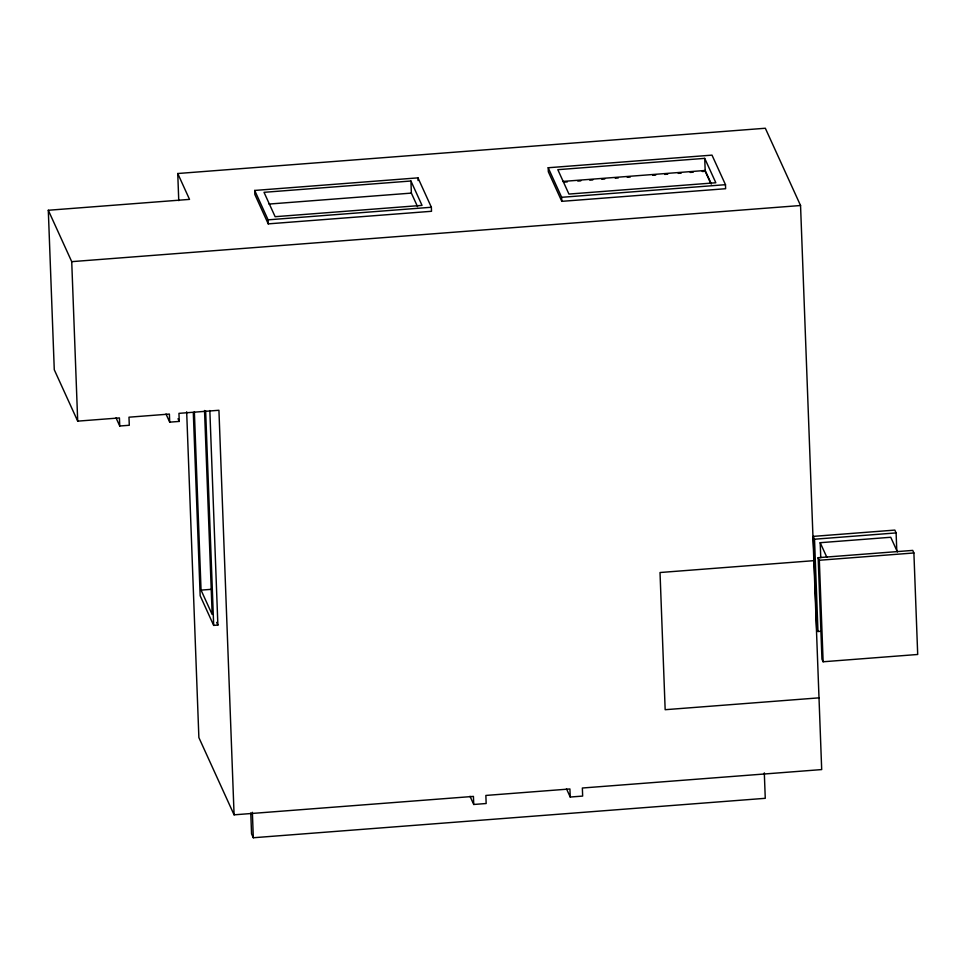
<?xml version="1.0" encoding="UTF-8"?>
<svg xmlns="http://www.w3.org/2000/svg" width="966" height="966" viewBox="0 0 966 966"><rect width="100%" height="100%" fill="white"/><g stroke="black" fill="none" stroke-linecap="round" stroke-linejoin="round"><path stroke-width="1.45" d="M178.758 200.662L177.744 173.518L765.338 128.249L800.548 205.516L821.692 769.576L582.353 788.014L582.655 796.081L570.23 797.035L566.487 788.836M548.181 167.746L712.002 155.128L725.478 184.687L725.623 188.72L561.801 201.339L548.338 171.791L548.181 167.746L561.657 197.306L561.801 201.339M254.686 190.447L417.976 177.865L431.367 207.255L431.512 211.288L268.234 223.871L254.843 194.48L254.686 190.447L268.089 219.837L268.234 223.871M410.924 181.004L264.02 192.319L275.141 216.698L422.033 205.384L410.924 181.004L411.371 193.103L417.554 206.652M704.721 158.364L557.817 169.678L568.938 194.069L715.83 182.755L704.721 158.364L705.204 171.284L710.759 183.468M570.23 797.035L569.916 788.968L485.862 795.441L486.164 803.519L473.738 804.473L473.437 796.407L234.086 814.833L218.932 410.272L178.951 413.351L179.253 421.418L169.702 422.154L169.4 414.076L128.985 417.191L129.287 425.269L119.736 426.006L119.434 417.928L77.703 421.14L54.277 369.749L48.3 210.262L189.529 199.382L177.744 173.518M268.971 204.067L411.371 193.103M562.767 181.439L705.18 170.475L711.35 184.023M564.301 182.127L567.296 181.898M577.789 181.089L580.795 180.859M589.779 180.171L592.786 179.942M601.782 179.241L604.776 179.012M615.27 178.203L618.264 177.973M627.26 177.285L630.255 177.056M652.738 175.317L655.745 175.088M664.729 174.399L667.735 174.17M678.229 173.361L681.223 173.131M690.219 172.431L693.214 172.202M702.21 171.513L705.204 171.284M268.089 219.837L431.367 207.255M561.657 197.306L725.478 184.687M48.3 210.262L71.725 261.653L800.548 205.516M896.11 532.918L894.83 530.092L813.227 536.384L814.519 539.209L896.11 532.918L896.786 550.777M194.359 411.601L201.049 590.117L212.266 589.26M820.762 557.78L820.194 542.699L890.737 537.265L897.402 551.888M818.154 557.684L912.725 550.403L913.896 552.963L917.7 654.477L823.129 661.77L821.957 659.198L818.154 557.684L819.325 560.256L823.129 661.77M813.855 560.666L660.019 572.524L665.163 709.708L818.999 697.85M819.325 560.256L913.896 552.963M193.309 412.724L200.167 595.756L213.679 625.4L217.881 625.074L209.839 410.538M813.287 537.869L816.693 628.673L817.973 631.498L820.943 631.269M250.774 812.949L251.558 833.899L253.321 837.751L765.265 798.314L764.311 772.872M820.194 542.699L826.86 557.322M469.995 796.262L473.738 804.473M178.022 418.713L179.253 421.418M166.007 414.028L169.702 422.154M216.65 622.382L217.881 625.074M201.049 590.117L212.17 614.509L204.526 410.49M116.029 417.88L119.736 426.006M234.086 814.833L198.875 737.577L186.667 411.806M814.519 539.209L817.973 631.498M417.976 177.865L418.073 180.557M252.368 812.309L253.321 837.751M205.637 410.852L213.679 625.4M71.725 261.653L77.703 421.14"/></g></svg>
